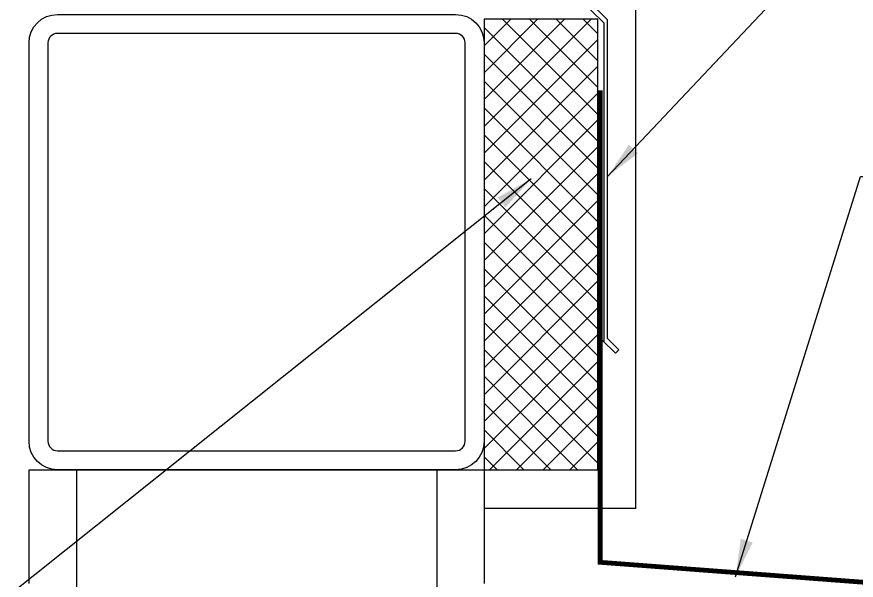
# Model space of a CAD drawing. Header units: inches. Extents: x 0 to 10293, y 0 to 4182.
# Drawn here: x 617.4 to 628.47, y 4103.94 to 4111.36 of the extents above; entities that cross this region are included whole.
import ezdxf

# ---------------------------------------------------------------- set-up
doc = ezdxf.new("R2010")
doc.units = ezdxf.units.IN
doc.header["$LTSCALE"] = 48
doc.header["$MEASUREMENT"] = 0
doc.linetypes.add('HIDDEN3', pattern=[0.1125, 0.0625, -0.05])
doc.layers.add('HEAVY', color=5, linetype='Continuous')
doc.styles.add('Arch-Dim', font='romans.shx', dxfattribs={"width": 0.75})
doc.dimstyles.new('Aec-Arch-I-96', dxfattribs={"dimscale": 96, "dimtxt": 0.09375, "dimasz": 0.0625, "dimexe": 0.0625, "dimexo": 0.0625, "dimgap": 0.03125, "dimtad": 1, "dimdec": 4, "dimzin": 3, "dimdsep": 46, "dimlunit": 4, "dimtxsty": 'Arch-Dim', "dimblk": 'ARCHTICK', "dimcen": 0.09375, "dimazin": 2, "dimtfac": 0.75, "dimtdec": 4, "dimtix": 1, "dimtmove": 2, "dimatfit": 2, "dimfxl": 0, "dimtolj": 1, "dimtzin": 0, "dimarcsym": 0})

# ---------------------------------------------------------------- blocks, each defined once
blk = doc.blocks.new('6Runner')
at = {"layer": 'HEAVY', "flags": 128}
blk.add_lwpolyline([(0, 1.5), (0, 0), (6, 0), (6, 1.5)], dxfattribs=at)
blk = doc.blocks.new('_ArchTick')
at = {"color": 0, "linetype": 'ByBlock', "const_width": 0.15}
blk.add_lwpolyline([(-0.5, -0.5), (0.5, 0.5)], dxfattribs=at)

msp = doc.modelspace()

# ---------------------------------------------------------------- hatches: boundary and pattern name
h = msp.add_hatch()
h.set_pattern_fill('ANSI37', color=256, scale=2, style=0)
h.set_pattern_definition([(45, (-2363.49135, 600.316), (-0.176776695, 0.176776695), []), (135, (-2363.49135, 600.316), (-0.176776695, -0.176776695), [])])
h.paths.add_polyline_path([(623.55929, 4105.39467), (625.05929, 4105.39467), (625.05929, 4111.33217), (623.55929, 4111.33217)])

# ---------------------------------------------------------------- linework, layer by layer
for p, q in [((625.5599, 4104.88583), (625.5599, 4126.32023)), ((625.18539, 4111.32389), (622.65702, 4113.85226)), ((622.65702, 4113.76388), (625.1412, 4111.2797)), ((625.1412, 4107.08188), (625.1412, 4111.2797)), ((625.18539, 4107.12607), (625.18539, 4111.32389)), ((625.12239, 4107.09998), (625.29336, 4106.92901)), ((625.33791, 4106.97355), (625.18539, 4107.12607)), ((625.29336, 4106.92901), (625.33791, 4106.97355)), ((625.5599, 4104.88583), (623.55929, 4104.88583))]:
    msp.add_line(p, q)
at = {"linetype": 'HIDDEN3'}
for p, q in [((618.18489, 4105.39467), (618.18489, 4097.13237)), ((622.93489, 4105.39467), (622.93489, 4096.28339))]:
    msp.add_line(p, q, dxfattribs=at)
at = {"linetype": 'Continuous', "flags": 128}
for points in [[(620.55989, 4111.39467), (623.18489, 4111.39467, -0.41421356), (623.55989, 4111.01967), (623.55989, 4105.76967, -0.41421356), (623.18489, 4105.39467), (617.93489, 4105.39467, -0.41421356), (617.55989, 4105.76967), (617.55989, 4111.01967, -0.41421356), (617.93489, 4111.39467), (620.55989, 4111.39467)], [(620.55989, 4111.14467), (617.93489, 4111.14467, 0.41421356), (617.80989, 4111.01967), (617.80989, 4105.76967, 0.41421356), (617.93489, 4105.64467), (623.18489, 4105.64467, 0.41421356), (623.30989, 4105.76967), (623.30989, 4111.01967, 0.41421356), (623.18489, 4111.14467), (620.55989, 4111.14467)]]:
    msp.add_lwpolyline(points, format="xyb", dxfattribs=at)
msp.add_lwpolyline([(623.55929, 4105.39467), (625.05929, 4105.39467), (625.05929, 4111.33217), (623.55929, 4111.33217)], close=True)
at = {"const_width": 0.0625, "flags": 128}
msp.add_lwpolyline([(625.09054, 4110.39467), (625.09054, 4104.17508), (630.00738, 4103.80281), (630.00738, 4097.29162), (631.88101, 4096.23355)], dxfattribs=at)

# ---------------------------------------------------------------- block references
at = {"xscale": -1, "rotation": 180}
msp.add_blockref('6Runner', (617.55989, 4105.39467), dxfattribs=at)

# ---------------------------------------------------------------- leaders
for points in [[(625.18539, 4109.25709), (628.52102, 4112.79018), (630.26612, 4112.79018)], [(626.87464, 4103.98367), (628.52102, 4109.26001), (630.26612, 4109.26001)], [(624.18175, 4109.22871), (614.56633, 4101.56412), (612.82123, 4101.56412)]]:
    msp.add_leader(points, dimstyle='Aec-Arch-I-96', override={"dimscale": 8, "dimtxt": 0.125})

doc.saveas('drawing.dxf')
